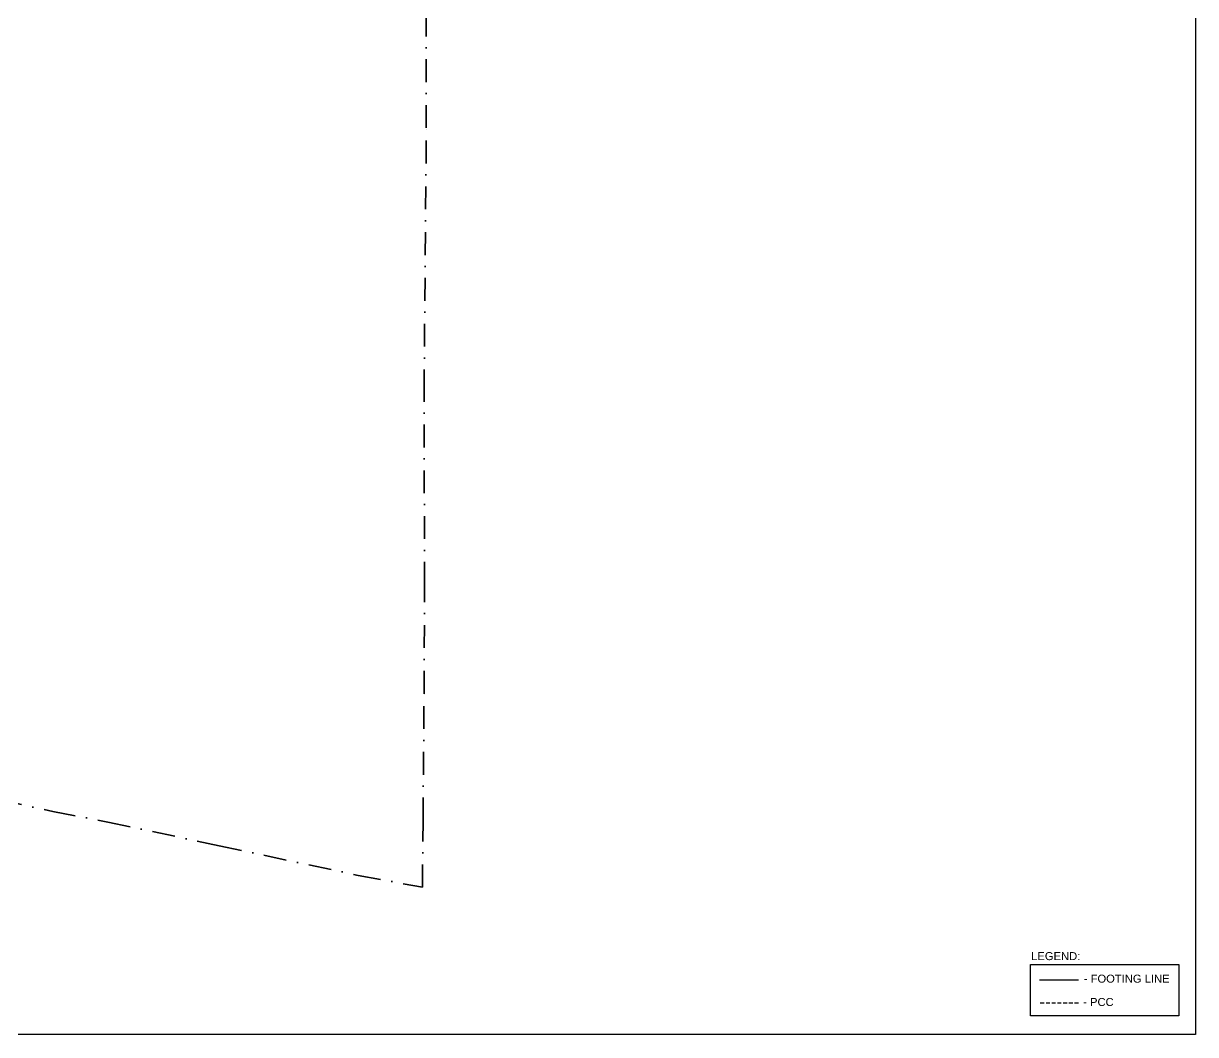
# Model space of a CAD drawing. Header units: millimetres. Extents: x -176651 to 954389, y -469666 to 486614.
# Drawn here: x 807985 to 954389, y -18386 to 107864 of the extents above; entities that cross this region are included whole.
import ezdxf

# ---------------------------------------------------------------- set-up
doc = ezdxf.new("R2010")
doc.units = ezdxf.units.MM
doc.header["$LTSCALE"] = 150
doc.linetypes.add('HIDDEN2', pattern=[4.7625, 3.175, -1.5875])
doc.linetypes.add('Site boundary$0$DASHDOT', pattern=[25.4, 12.7, -6.35, 0, -6.35])
for name, color, linetype in [('ad-Footing line', 2, 'Continuous'), ('ad-PCC line', 8, 'HIDDEN2'), ('ad-Text', 7, 'Continuous')]:
    doc.layers.add(name, color=color, linetype=linetype)
doc.layers.add('Site boundary$0$ad-Site Boundary', color=1, linetype='Site boundary$0$DASHDOT', lineweight=35, true_color=0xff0000)
doc.styles.get("Standard").update_dxf_attribs({"font": 'arial.ttf'})

# ---------------------------------------------------------------- blocks, each defined once
blk = doc.blocks.new('Site boundary')
at = {"layer": 'Site boundary$0$ad-Site Boundary', "ltscale": 1.5}
blk.add_lwpolyline([(228276, 13342), (246130, 9481), (252990, 8151), (266913, 5191), (284265, 1493), (292305, 0), (292377, 8340), (292507, 24173), (292566, 37776), (292507, 61799), (292788, 94821), (292749, 109415)], dxfattribs=at)

msp = doc.modelspace()

# ---------------------------------------------------------------- linework, layer by layer
at = {"ltscale": 5}
msp.add_lwpolyline([(388869, 486614), (954389, 486614), (954389, -18386), (388869, -18386)], close=True, dxfattribs=at)
msp.add_lwpolyline([(933786, -9633), (952311, -9633), (952311, -16064), (933786, -16064)], close=True)
at = {"layer": 'ad-Footing line'}
msp.add_lwpolyline([(939761, -11577), (934903, -11577)], dxfattribs=at)
at = {"layer": 'ad-PCC line'}
msp.add_lwpolyline([(939761, -14485), (934903, -14485)], dxfattribs=at)

# ---------------------------------------------------------------- block references
msp.add_blockref('Site boundary', (565520, 0))

# ---------------------------------------------------------------- texts
at = {"layer": 'ad-Text', "char_height": 1000, "attachment_point": 5}
for s, insert, width in [('\\pxt25;LEGEND:', (936923, -8599), 5452.93), ('\\pxt25;- FOOTING LINE', (945785, -11414), 10947.39), ('\\pxt25;- PCC', (942257, -14328), 4007.02)]:
    msp.add_mtext(s, dxfattribs=dict(at, insert=insert, width=width))

doc.saveas('drawing.dxf')
